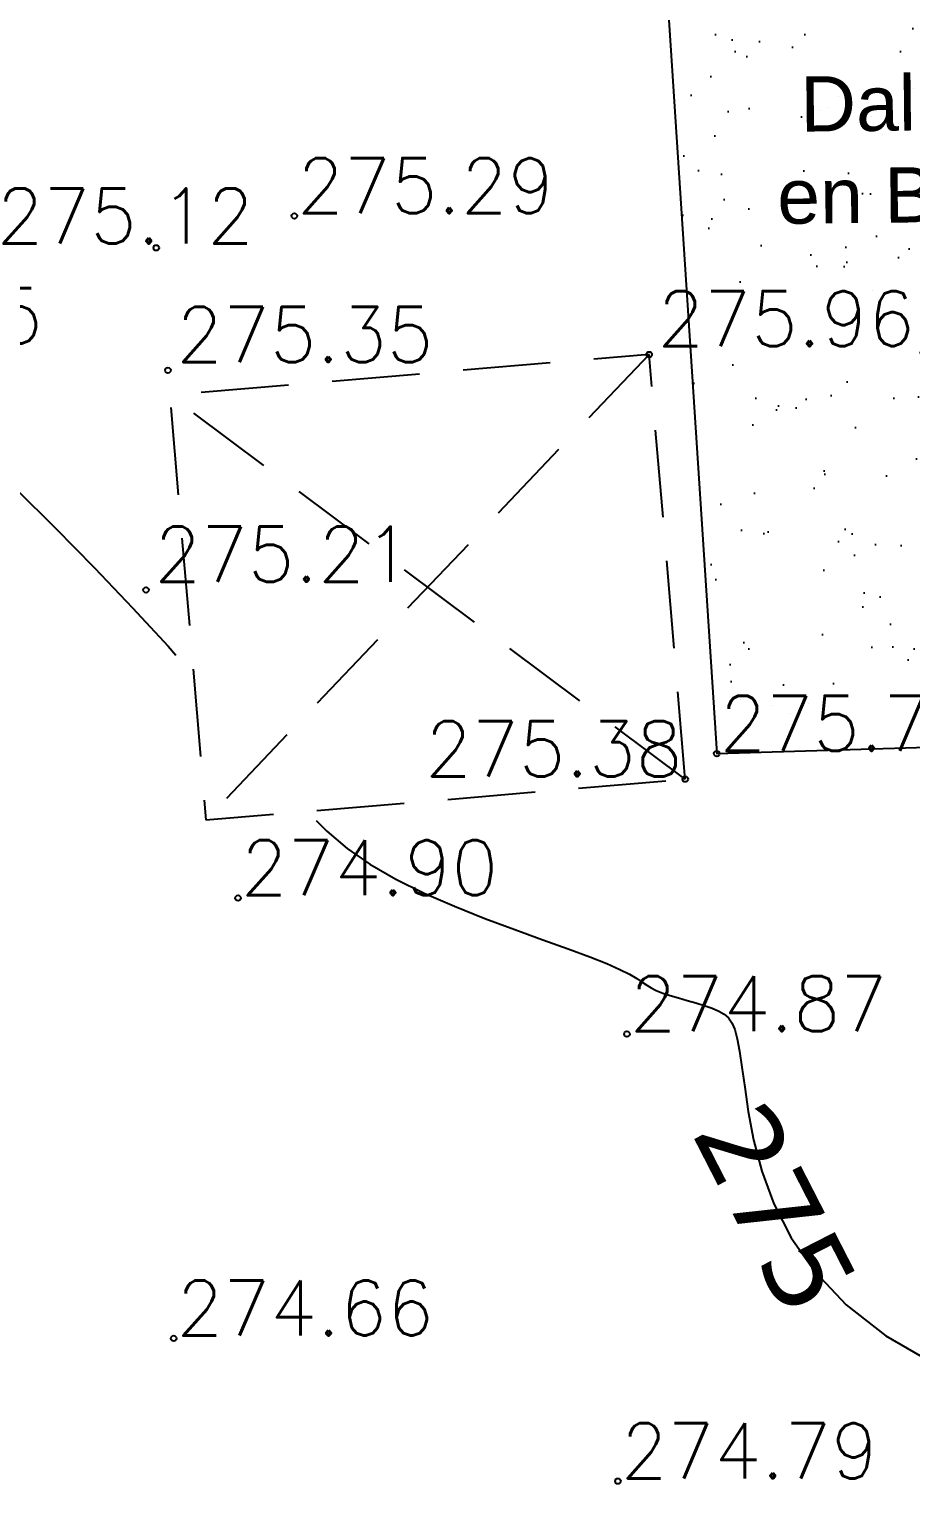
# Model space of a CAD drawing. Extents: x 524954 to 526204, y 9523489 to 9524010.
# Drawn here: x 525569.7 to 525585.69, y 9523664.93 to 9523691.3 of the extents above; entities that cross this region are included whole.
import ezdxf
from ezdxf.enums import TextEntityAlignment as Align

# ---------------------------------------------------------------- set-up
doc = ezdxf.new("R2010")
doc.units = 0
doc.header["$PDMODE"] = 33
doc.header["$PDSIZE"] = 0.1
doc.linetypes.add('CACHE2', pattern=[4.7625, 3.175, -1.5875])
for name, color, linetype in [('Bati', 6, 'Continuous'), ('CN_05_00', 6, 'Continuous'), ('Cotation Courbes de niveau', 7, 'Continuous'), ('TopoAlt', 3, 'Continuous'), ('TOPOJIS', 7, 'Continuous'), ('Toponomie', 7, 'CACHE2')]:
    doc.layers.add(name, color=color, linetype=linetype)
doc.styles.add('Simplex 1.0', font='Simplex.shx', dxfattribs={"width": 0.99, "height": 1})
doc.styles.get("Standard").update_dxf_attribs({"font": 'arial.ttf'})
doc.styles.add('Verdana 1.0', font='verdana.ttf', dxfattribs={"width": 0.99, "height": 1})

# ---------------------------------------------------------------- blocks, each defined once
blk = doc.blocks.new('TCPOINT M')
at = {"color": 0}
blk.add_point((0, 0), dxfattribs=at)
at = {"layer": 'TopoAlt', "style": 'Simplex 1.0', "width": 0.99}
blk.add_attdef('ALT', (0.15, 0.15), '', height=1, dxfattribs=at)

msp = doc.modelspace()

# ---------------------------------------------------------------- hatches: boundary and pattern name
at = {"layer": 'Bati'}
h = msp.add_hatch(dxfattribs=at)
h.set_pattern_fill('ALEA', color=256, scale=0.25, style=0)
h.set_pattern_definition([(312, (0.25, 0), (2.9344428012, 0.62373507155), [0, -1.875]), (67, (-0.125, 0.2165), (-2.9776384537, -0.36560803074), [0, -3.125]), (153, (-0.125, 0.2165), (0.15700786934, -2.99588860306), [0, -2.5]), (180, (-0.125, -0.2165), (1.5, -2.59807621), [0, -2.5]), (74, (-1, 0), (-2.9108871775, -0.7257656872), [0, -2.5]), (286, (-1, 0), (2.9108871775, -0.7257656872), [0, -2.5]), (52, (0.5, -0.866), (-2.97080420516, 0.41751930205), [0, -3.125]), (300, (0.5, 0.866), (2.9999999988, -7e-10), [0, -2.5]), (175, (0.5, 0.866), (1.26785478534, -2.71892335976), [0, -2.5]), (114, (0.125, 0.6495), (-2.9835656849, 0.31358539035), [0, -1.25]), (248, (0.125, -0.6495), (1.8469844247, -2.3640322603), [0, -1.55])])
h.paths.add_polyline_path([(525583.961, 9523702.103), (525583.961, 9523702.103), (525580.707, 9523700.513), (525582.168, 9523678.167), (525594.447, 9523678.538), (525588.776, 9523701.795)])

# ---------------------------------------------------------------- linework, layer by layer
at = {"layer": 'Bati', "flags": 128}
msp.add_lwpolyline([(525583.961, 9523702.103), (525583.961, 9523702.103), (525580.707, 9523700.513), (525582.168, 9523678.167), (525594.447, 9523678.538), (525588.776, 9523701.795), (525588.776, 9523701.795)], close=True, dxfattribs=at)
at = {"layer": 'Bati', "linetype": 'CACHE2', "ltscale": 0.5, "flags": 128}
msp.add_lwpolyline([(525581.597, 9523677.704), (525580.942, 9523685.401), (525572.25, 9523684.661), (525572.905, 9523676.964)], close=True, dxfattribs=at)
for points in [[(525580.942, 9523685.401), (525572.905, 9523676.964)], [(525581.597, 9523677.704), (525572.25, 9523684.661)]]:
    msp.add_lwpolyline(points, dxfattribs=at)
at = {"layer": 'CN_05_00', "elevation": 275, "flags": 128}
for points in [[(525569.461, 9523682.962), (525570.173, 9523682.257), (525570.884, 9523681.531), (525571.573, 9523680.809), (525572.217, 9523680.112), (525572.36, 9523679.952)], [(525574.904, 9523676.955), (525575.1, 9523676.759), (525575.465, 9523676.45), (525575.877, 9523676.162), (525576.348, 9523675.892), (525576.865, 9523675.637), (525577.41, 9523675.399), (525577.962, 9523675.179), (525578.504, 9523674.976), (525579.014, 9523674.793), (525579.475, 9523674.629), (525579.867, 9523674.485), (525580.176, 9523674.362), (525580.411, 9523674.257), (525580.586, 9523674.167), (525580.716, 9523674.092), (525580.816, 9523674.027), (525580.898, 9523673.97), (525580.979, 9523673.92), (525581.072, 9523673.873), (525581.188, 9523673.828), (525581.324, 9523673.783), (525581.474, 9523673.738), (525581.631, 9523673.693), (525581.789, 9523673.647), (525581.941, 9523673.6), (525582.082, 9523673.551), (525582.204, 9523673.501), (525582.303, 9523673.446), (525582.381, 9523673.379), (525582.444, 9523673.288), (525582.495, 9523673.164), (525582.54, 9523672.995), (525582.581, 9523672.772), (525582.625, 9523672.485), (525582.676, 9523672.122), (525582.74, 9523671.678), (525582.836, 9523671.165), (525582.984, 9523670.602), (525583.205, 9523670.004), (525583.52, 9523669.389), (525583.95, 9523668.774), (525584.514, 9523668.177), (525585.235, 9523667.614), (525586.121, 9523667.1)]]:
    msp.add_lwpolyline(points, dxfattribs=at)

# ---------------------------------------------------------------- block references
at = {"layer": 'TOPOJIS'}
ref = msp.add_blockref('TCPOINT M', (525574.508, 9523687.911, 275.29), dxfattribs=at)
ref.add_attrib('ALT', '275.29', (525574.558, 9523687.961, 275.29), dxfattribs={"layer": 'TopoAlt', "height": 1, "style": 'Simplex 1.0', "width": 0.99})
ref = msp.add_blockref('TCPOINT M', (525568.959, 9523687.262, 275.122), dxfattribs=at)
ref.add_attrib('ALT', '275.12', (525569.109, 9523687.412, 275.122), dxfattribs={"layer": 'TopoAlt', "height": 1, "style": 'Simplex 1.0', "width": 0.99})
msp.add_blockref('TCPOINT M', (525572.004, 9523687.334, 275.169), dxfattribs=at)
ref = msp.add_blockref('TCPOINT M', (525565.233, 9523685.552, 274.95), dxfattribs=at)
ref.add_attrib('ALT', '274.95', (525565.283, 9523685.602, 274.95), dxfattribs={"layer": 'TopoAlt', "height": 1, "style": 'Simplex 1.0', "width": 0.99})
ref = msp.add_blockref('TCPOINT M', (525580.942, 9523685.401, 275.956), dxfattribs=at)
ref.add_attrib('ALT', '275.96', (525581.092, 9523685.551, 275.956), dxfattribs={"layer": 'TopoAlt', "height": 1, "style": 'Simplex 1.0', "width": 0.99})
ref = msp.add_blockref('TCPOINT M', (525572.216, 9523685.114, 275.346), dxfattribs=at)
ref.add_attrib('ALT', '275.35', (525572.366, 9523685.264, 275.346), dxfattribs={"layer": 'TopoAlt', "height": 1, "style": 'Simplex 1.0', "width": 0.99})
ref = msp.add_blockref('TCPOINT M', (525571.818, 9523681.133, 275.206), dxfattribs=at)
ref.add_attrib('ALT', '275.21', (525571.968, 9523681.283, 275.206), dxfattribs={"layer": 'TopoAlt', "height": 1, "style": 'Simplex 1.0', "width": 0.99})
ref = msp.add_blockref('TCPOINT M', (525582.168, 9523678.167, 275.72), dxfattribs=at)
ref.add_attrib('ALT', '275.72', (525582.218, 9523678.217, 275.72), dxfattribs={"layer": 'TopoAlt', "height": 1, "style": 'Simplex 1.0', "width": 0.99})
ref = msp.add_blockref('TCPOINT M', (525581.597, 9523677.704, 275.38), dxfattribs=at)
ref.add_attrib('ALT', '275.38', dxfattribs={"layer": 'TopoAlt', "height": 1, "style": 'Simplex 1.0', "width": 0.99}).set_placement((525581.547, 9523677.754, 275.38), align=Align.RIGHT)
ref = msp.add_blockref('TCPOINT M', (525573.487, 9523675.549, 274.9), dxfattribs=at)
ref.add_attrib('ALT', '274.90', (525573.537, 9523675.599, 274.9), dxfattribs={"layer": 'TopoAlt', "height": 1, "style": 'Simplex 1.0', "width": 0.99})
ref = msp.add_blockref('TCPOINT M', (525580.539, 9523673.085, 274.87), dxfattribs=at)
ref.add_attrib('ALT', '274.87', (525580.589, 9523673.135, 274.87), dxfattribs={"layer": 'TopoAlt', "height": 1, "style": 'Simplex 1.0', "width": 0.99})
ref = msp.add_blockref('TCPOINT M', (525572.32, 9523667.568, 274.66), dxfattribs=at)
ref.add_attrib('ALT', '274.66', (525572.37, 9523667.618, 274.66), dxfattribs={"layer": 'TopoAlt', "height": 1, "style": 'Simplex 1.0', "width": 0.99})
ref = msp.add_blockref('TCPOINT M', (525580.376, 9523664.981, 274.79), dxfattribs=at)
ref.add_attrib('ALT', '274.79', (525580.426, 9523665.031, 274.79), dxfattribs={"layer": 'TopoAlt', "height": 1, "style": 'Simplex 1.0', "width": 0.99})

# ---------------------------------------------------------------- texts
at = {"layer": 'Cotation Courbes de niveau', "style": 'Verdana 1.0', "width": 0.99}
msp.add_text('275', height=1.5, rotation=297.1316, dxfattribs=at).set_placement((525583.245, 9523669.926, 275), align=Align.MIDDLE_CENTER)
at = {"layer": 'Toponomie', "insert": (525565.878, 9523690.252), "char_height": 1, "width": 40.17376, "attachment_point": 1, "rotation": 0.603}
msp.add_mtext('\\pi17.801;Dallage \\P\\pi17.364;en Béton', dxfattribs=at)

doc.saveas('drawing.dxf')
